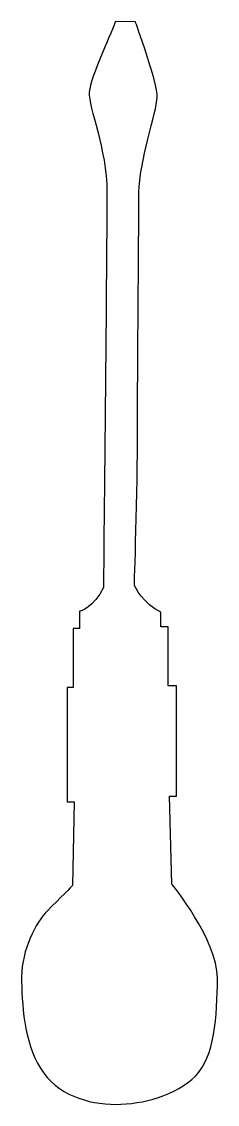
# Model space of a CAD drawing. Header units: centimetres. Extents: x -1.7 to 1.7, y -9.6 to 9.6.
import ezdxf

# ---------------------------------------------------------------- set-up
doc = ezdxf.new("R2010")
doc.units = ezdxf.units.CM
doc.header["$MEASUREMENT"] = 0
doc.layers.add('Camada 1', color=7, linetype='Continuous')

msp = doc.modelspace()

# ---------------------------------------------------------------- linework, layer by layer
at = {"layer": 'Camada 1'}
msp.add_open_spline([(0.93211, -5.69849), (0.93211, -5.69849), (1.73898, -6.68642), (1.73898, -7.36793), (1.73898, -7.36793), (1.73898, -8.04947), (1.69016, -8.76607), (1.34951, -9.10693), (1.34951, -9.10693), (1.00844, -9.44782), (0.4172, -9.60773), (-0.06945, -9.60773), (-0.06945, -9.60773), (-0.5566, -9.60773), (-1.1131, -9.44078), (-1.40515, -8.96768), (-1.40515, -8.96768), (-1.69732, -8.49474), (-1.73899, -7.8132), (-1.73899, -7.34007), (-1.73899, -7.34007), (-1.73899, -6.86715), (-1.48861, -6.38021), (-1.27999, -6.17151), (-1.27999, -6.17151), (-1.07107, -5.96278), (-0.83472, -5.72635), (-0.83472, -5.72635), (-0.83472, -5.72635), (-0.83472, -5.72635), (-0.80686, -4.23794), (-0.80686, -4.23794), (-0.80686, -4.23794), (-0.80686, -4.23794), (-0.93209, -4.23794), (-0.93209, -4.23794), (-0.93209, -4.23794), (-0.93209, -4.23794), (-0.93209, -2.20668), (-0.93209, -2.20668), (-0.93209, -2.20668), (-0.93209, -2.20668), (-0.82099, -2.20668), (-0.82099, -2.20668), (-0.82099, -2.20668), (-0.82099, -2.20668), (-0.82099, -1.16324), (-0.82099, -1.16324), (-0.82099, -1.16324), (-0.82099, -1.16324), (-0.70957, -1.16324), (-0.70957, -1.16324), (-0.70957, -1.16324), (-0.70957, -1.16324), (-0.70957, -0.85733), (-0.70957, -0.85733), (-0.70957, -0.85733), (-0.70957, -0.85733), (-0.44504, -0.7878), (-0.28534, -0.43312), (-0.28534, -0.43312), (-0.28534, -0.43312), (-0.22271, 5.82033), (-0.22271, 6.58551), (-0.22271, 6.58551), (-0.22271, 7.35061), (-0.55463, 8.08432), (-0.53735, 8.35697), (-0.53735, 8.35697), (-0.52061, 8.62211), (-0.09545, 9.50143), (-0.07799, 9.60771), (-0.07799, 9.60771), (-0.07799, 9.60771), (0.2824, 9.60303), (0.2824, 9.60303), (0.2824, 9.60303), (0.2824, 9.60303), (0.6798, 8.51792), (0.67065, 8.26408), (0.67065, 8.26408), (0.66189, 8.01945), (0.34542, 7.0934), (0.34542, 6.57847), (0.34542, 6.57847), (0.34542, 6.06396), (0.32002, 3.49719), (0.32002, 2.38435), (0.32002, 2.38435), (0.32002, 1.27114), (0.26422, -0.39811), (0.26422, -0.39811), (0.26422, -0.39811), (0.26422, -0.39811), (0.43115, -0.7459), (0.73735, -0.87124), (0.73735, -0.87124), (0.73735, -0.87124), (0.73735, -1.13556), (0.73735, -1.13556), (0.73735, -1.13556), (0.73735, -1.13556), (0.86229, -1.13557), (0.86229, -1.13557), (0.86229, -1.13557), (0.86229, -1.13557), (0.86229, -2.1788), (0.86229, -2.1788), (0.86229, -2.1788), (0.86229, -2.1788), (1.01548, -2.17879), (1.01548, -2.17879), (1.01548, -2.17879), (1.01548, -2.17879), (1.01548, -4.14044), (1.01548, -4.14044), (1.01548, -4.14044), (1.01548, -4.14044), (0.89026, -4.14044), (0.89026, -4.14044), (0.89026, -4.14044), (0.89026, -4.14044), (0.93211, -5.69849), (0.93211, -5.69849)], degree=3, knots=[0, 0, 0, 0, 0.03125, 0.03125, 0.03125, 0.03125, 0.0625, 0.0625, 0.0625, 0.0625, 0.09375, 0.09375, 0.09375, 0.09375, 0.125, 0.125, 0.125, 0.125, 0.15625, 0.15625, 0.15625, 0.15625, 0.1875, 0.1875, 0.1875, 0.1875, 0.21875, 0.21875, 0.21875, 0.21875, 0.25, 0.25, 0.25, 0.25, 0.28125, 0.28125, 0.28125, 0.28125, 0.3125, 0.3125, 0.3125, 0.3125, 0.34375, 0.34375, 0.34375, 0.34375, 0.375, 0.375, 0.375, 0.375, 0.40625, 0.40625, 0.40625, 0.40625, 0.4375, 0.4375, 0.4375, 0.4375, 0.46875, 0.46875, 0.46875, 0.46875, 0.5, 0.5, 0.5, 0.5, 0.53125, 0.53125, 0.53125, 0.53125, 0.5625, 0.5625, 0.5625, 0.5625, 0.59375, 0.59375, 0.59375, 0.59375, 0.625, 0.625, 0.625, 0.625, 0.65625, 0.65625, 0.65625, 0.65625, 0.6875, 0.6875, 0.6875, 0.6875, 0.71875, 0.71875, 0.71875, 0.71875, 0.75, 0.75, 0.75, 0.75, 0.78125, 0.78125, 0.78125, 0.78125, 0.8125, 0.8125, 0.8125, 0.8125, 0.84375, 0.84375, 0.84375, 0.84375, 0.875, 0.875, 0.875, 0.875, 0.90625, 0.90625, 0.90625, 0.90625, 0.9375, 0.9375, 0.9375, 0.9375, 1, 1, 1, 1], dxfattribs=at)

doc.saveas('drawing.dxf')
